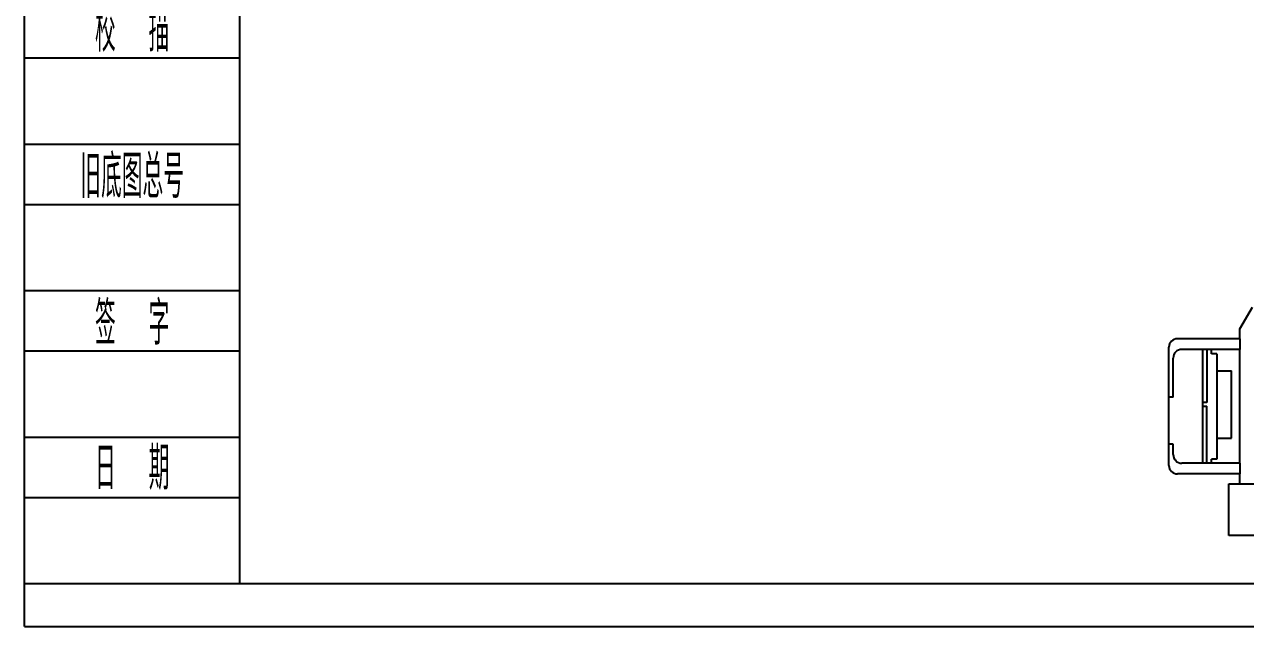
# Model space of a CAD drawing. Header units: millimetres. Extents: x 940 to 1780, y -29 to 565.
# Drawn here: x 939.9 to 1223.3, y -28.7 to 111.1 of the extents above; entities that cross this region are included whole.
import ezdxf
from ezdxf.enums import TextEntityAlignment as Align

# ---------------------------------------------------------------- set-up
doc = ezdxf.new("R2010")
doc.units = ezdxf.units.MM
for name, color, linetype in [('1轮廓实线层', 7, 'Continuous'), ('2细线层', 4, 'Continuous'), ('6文字层', 3, 'Continuous'), ('图框层', 7, 'Continuous')]:
    doc.layers.add(name, color=color, linetype=linetype)
doc.styles.add('PC_TEXTSTYLE', font='ISOCP.SHX', dxfattribs={"width": 0.707, "bigfont": 'GBCBIG.SHX'})

# ---------------------------------------------------------------- blocks, each defined once
blk = doc.blocks.new('ZwmFrameMain_附加栏')
at = {"layer": '2细线层'}
for p, q in [((-25, 102), (0, 102)), ((-25, 95), (0, 95)), ((-25, 85), (0, 85)), ((-25, 78), (0, 78)), ((-25, 68), (0, 68)), ((-25, 61), (0, 61)), ((-25, 51), (0, 51)), ((-25, 44), (0, 44)), ((-25, 34), (0, 34)), ((-25, 27), (0, 27)), ((-25, 17), (0, 17)), ((-25, 10), (0, 10)), ((-25, 0), (0, 0))]:
    blk.add_line(p, q, dxfattribs=at)
at = {"layer": '6文字层', "color": 3, "style": 'PC_TEXTSTYLE'}
for s, width, p in [('借通用件登记', 0.667, (-12.5, 98.5)), ('描   图', 0.6667, (-12.5, 81.5)), ('校  描', 0.667, (-12.5, 64.5)), ('旧底图总号', 0.667, (-12.5, 47.5)), ('签  字', 0.667, (-12.5, 30.5)), ('日  期', 0.667, (-12.49, 13.6))]:
    blk.add_text(s, height=5, dxfattribs=dict(at, width=width)).set_placement(p, align=Align.MIDDLE)
at = {"layer": '6文字层', "style": 'PC_TEXTSTYLE'}
for tag, width, p, p2 in [('借通用件登记', 0.671328, (-23.44, 86.36), (-1.25, 86.36)), ('描图', 2.120922, (-23.44, 69.36), (-1.25, 69.36)), ('校图', 2.149976, (-23.75, 52.06), (-1.25, 52.06)), ('旧底图总号', 0.761452, (-22.84, 35.67), (-1.86, 35.67)), ('签字', 2.026939, (-23.14, 18.37), (-1.56, 18.37)), ('日期', 1.89999, (-22.84, 1.37), (-2.17, 1.37))]:
    blk.add_attdef(tag, text='', height=5, dxfattribs=dict(at, width=width)).set_placement(p, p2, align=Align.FIT)
blk = doc.blocks.new('ZwmFrameMain_A3^_^无分区图框^_^landscape')
at = {"layer": '1轮廓实线层'}
for q in [(0, 287), (390, 0)]:
    blk.add_line((0, 0), q, dxfattribs=at)
at = {"layer": '2细线层'}
for q in [(-25, 292), (395, -5)]:
    blk.add_line((-25, -5), q, dxfattribs=at)

msp = doc.modelspace()

# ---------------------------------------------------------------- linework, layer by layer
at = {"color": 7, "linetype": 'Continuous', "lineweight": 25}
for p, q in [((1221.957, 40.448), (1224.849, 45.448)), ((1221.957, 38.168), (1221.957, 40.448)), ((1221.957, 38.168), (1207.457, 38.168)), ((1221.957, 38.168), (1221.957, 35.668)), ((1205.457, 24.567), (1205.457, 36.168)), ((1221.957, 35.668), (1208.457, 35.668)), ((1213.257, 35.668), (1213.257, 9.267)), ((1214.257, 35.668), (1214.257, 23.317)), ((1215.357, 34.668), (1215.357, 35.668)), ((1216.557, 34.668), (1215.357, 34.668)), ((1216.557, 34.668), (1216.557, 30.668)), ((1221.957, 9.267), (1221.957, 35.668)), ((1206.457, 24.567), (1206.457, 33.668)), ((1216.557, 30.668), (1219.957, 30.668)), ((1216.557, 30.668), (1216.557, 15.058)), ((1219.957, 15.058), (1219.957, 30.668)), ((1206.457, 24.567), (1205.457, 24.567)), ((1205.457, 13.667), (1205.457, 24.567)), ((1214.257, 23.317), (1213.257, 23.317)), ((1213.257, 22.468), (1214.257, 22.468)), ((1214.257, 9.267), (1214.257, 22.468)), ((1216.557, 15.058), (1216.557, 10.228)), ((1216.557, 15.058), (1219.957, 15.058)), ((1205.457, 8.767), (1205.457, 13.667)), ((1206.457, 13.667), (1205.457, 13.667)), ((1206.457, 11.267), (1206.457, 13.667)), ((1221.957, 9.267), (1208.457, 9.267)), ((1216.557, 10.228), (1215.357, 10.228)), ((1215.357, 9.267), (1215.357, 10.228)), ((1221.957, 9.267), (1221.957, 6.767)), ((1221.957, 6.767), (1207.457, 6.767)), ((1221.957, 4.448), (1221.957, 6.767)), ((1219.349, -7.552), (1219.349, 4.448)), ((1219.349, 4.448), (1229.349, 4.448)), ((1229.349, -7.552), (1219.349, -7.552))]:
    msp.add_line(p, q, dxfattribs=at)
for centre, start, end in [((1207.457, 36.168), 90, 180), ((1208.457, 33.668), 90, 180), ((1207.457, 8.767), 180, 270), ((1208.457, 11.267), 180, 270)]:
    msp.add_arc(centre, 2, start, end, dxfattribs=at)

# ---------------------------------------------------------------- block references
at = {"layer": '图框层', "xscale": 2, "yscale": 2, "zscale": 2}
for name in ['ZwmFrameMain_A3^_^无分区图框^_^landscape', 'ZwmFrameMain_附加栏']:
    msp.add_blockref(name, (989.892, -18.661), dxfattribs=at)

doc.saveas('drawing.dxf')
